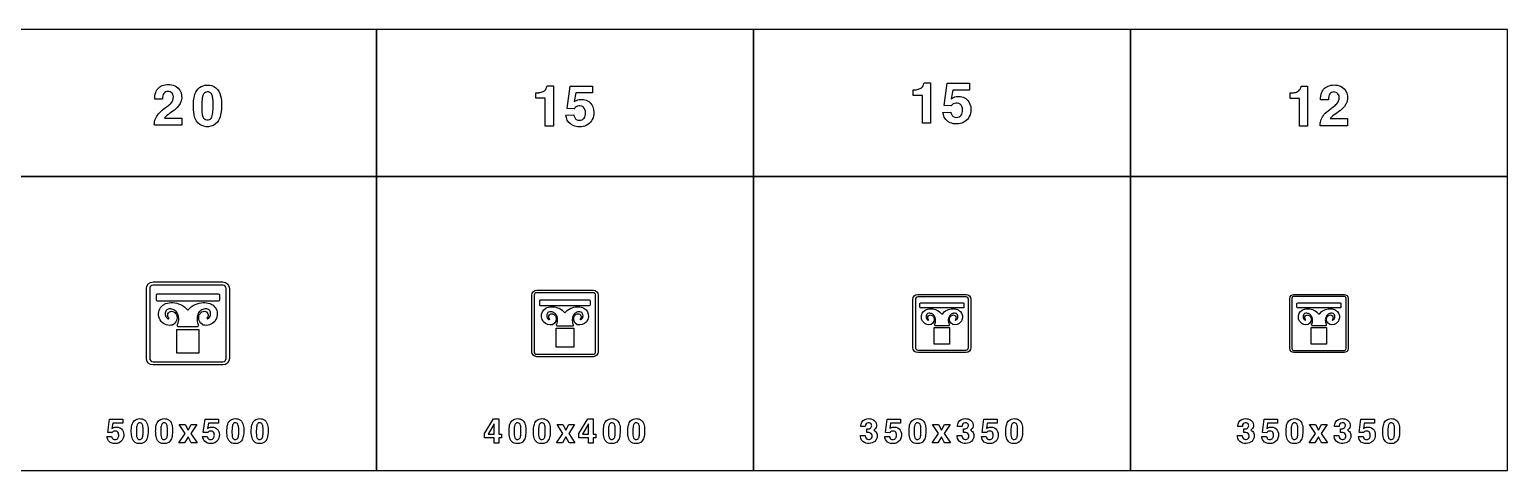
# Model space of a CAD drawing. Extents: x 0 to 18160, y 0 to 2655.
# Drawn here: x 9262 to 18160, y 0 to 2655 of the extents above; entities that cross this region are included whole.
import ezdxf

# ---------------------------------------------------------------- set-up
doc = ezdxf.new("R2010")
doc.units = 0
doc.header["$MEASUREMENT"] = 0

msp = doc.modelspace()

# ---------------------------------------------------------------- linework, layer by layer
for points in [[(9080, 1770), (11350, 1770), (11350, 2655), (9080, 2655)], [(11350, 1770), (13620, 1770), (13620, 2655), (11350, 2655)], [(13620, 1770), (15890, 1770), (15890, 2655), (13620, 2655)], [(15890, 1770), (18160, 1770), (18160, 2655), (15890, 2655)], [(9080, 0), (11350, 0), (11350, 1770), (9080, 1770)], [(11350, 0), (13620, 0), (13620, 1770), (11350, 1770)], [(13620, 0), (15890, 0), (15890, 1770), (13620, 1770)], [(15890, 0), (18160, 0), (18160, 1770), (15890, 1770)], [(10215, 849.746), (10281.1, 849.746), (10281.1, 707.237), (10215, 707.237), (10148.9, 707.237), (10148.9, 849.746)], [(12485, 856.797), (12537.9, 856.797), (12537.9, 742.79), (12485, 742.79), (12432.1, 742.79), (12432.1, 856.797)], [(14755, 860.322), (14801.2, 860.322), (14801.2, 760.566), (14755, 760.566), (14708.8, 760.566), (14708.8, 860.322)], [(17025, 860.322), (17071.2, 860.322), (17071.2, 760.566), (17025, 760.566), (16978.8, 760.566), (16978.8, 860.322)], [(10198.2, 221.797), (10163.1, 276.346), (10197.9, 276.346), (10216.2, 242.294), (10234.9, 276.346), (10269, 276.346), (10233.5, 222.318), (10270, 166.299), (10235.4, 166.299), (10215.6, 202.389), (10195.2, 166.299), (10161, 166.299)], [(12001, 222.096), (12055.2, 309.963), (12087.1, 309.963), (12087.1, 219.228), (12103.3, 219.228), (12103.3, 196.409), (12087.1, 196.409), (12087.1, 165.058), (12058.6, 165.058), (12058.6, 196.409), (12001, 196.409)], [(12058.6, 280.769), (12022.6, 219.228), (12058.6, 219.228)], [(12472.5, 221.797), (12437.4, 276.346), (12472.2, 276.346), (12490.5, 242.294), (12509.2, 276.346), (12543.3, 276.346), (12507.8, 222.318), (12544.3, 166.299), (12509.7, 166.299), (12489.9, 202.389), (12469.5, 166.299), (12435.3, 166.299)], [(12569, 222.114), (12623.3, 309.981), (12655.1, 309.981), (12655.1, 219.246), (12671.3, 219.246), (12671.3, 196.427), (12655.1, 196.427), (12655.1, 165.076), (12626.6, 165.076), (12626.6, 196.427), (12569, 196.427)], [(12626.6, 280.787), (12590.6, 219.246), (12626.6, 219.246)], [(14734.2, 221.783), (14699.1, 276.332), (14733.9, 276.332), (14752.1, 242.28), (14770.8, 276.333), (14805, 276.333), (14769.4, 222.304), (14806, 166.285), (14771.4, 166.285), (14751.6, 202.375), (14731.2, 166.285), (14697, 166.285)], [(17004.2, 221.783), (16969.1, 276.332), (17003.9, 276.332), (17022.1, 242.28), (17040.8, 276.333), (17075, 276.333), (17039.4, 222.304), (17076, 166.285), (17041.4, 166.285), (17021.6, 202.375), (17001.2, 166.285), (16967, 166.285)]]:
    msp.add_lwpolyline(points, close=True)
for points in [[(10012.9, 2078.85, -0.0640343), (10014.2, 2099.78, -0.161687), (10050, 2160.33, -0.0283718), (10091.8, 2192.71, 0.0545111), (10112.7, 2210.64, 0.192461), (10127.7, 2250.18, 0.234238), (10114.1, 2276.56, 0.196223), (10088.8, 2281.34, 0.252425), (10066.8, 2264.16, 0.0856617), (10062.7, 2247.14, 0.0202329), (10062, 2235.45), (10015.3, 2235.45, -0.0983795), (10021.4, 2276.76, -0.245047), (10067.6, 2319.89, -0.207102), (10144.5, 2311.55, -0.233443), (10177, 2259.22, -0.20961), (10158.8, 2195.04, -0.0785124), (10124.9, 2163.57, 0.0107372), (10089.1, 2137.78, 0.0665092), (10073.2, 2121.74), (10177.7, 2121.74), (10177.7, 2078.85)], [(10247.9, 2191.49, -0.0563084), (10253.9, 2254.33, -0.130301), (10276.1, 2298.12, -0.174843), (10317.9, 2319.53, -0.147552), (10371, 2312.9, -0.192146), (10407.8, 2269.73, -0.0833996), (10417.1, 2212.7, -0.0545507), (10412.1, 2141.92, -0.116773), (10393, 2097.85, -0.221099), (10338.1, 2070.16, -0.162564), (10286.7, 2082.68, -0.174743), (10255.4, 2128.1, -0.0640867), (10247.9, 2186.79)], [(12310.9, 2274.45), (12324.1, 2274.45, 0.0261527), (12330.1, 2275.12, 0.0824327), (12354.9, 2282.34, 0.211118), (12374.9, 2306.08, 0.0230957), (12377.6, 2315.99), (12415.7, 2315.99), (12415.7, 2074.01), (12367.1, 2074.01), (12367.1, 2241.03), (12310.9, 2241.03)], [(12491, 2139), (12538, 2140.78, 0.0452719), (12544.4, 2124.55, 0.0567733), (12549.1, 2117.67, 0.070207), (12553.5, 2114.2, 0.264984), (12589.6, 2112.3, 0.20748), (12607, 2135.41, 0.147389), (12605.8, 2173.44, 0.308532), (12576.4, 2194.85, 0.215743), (12546.7, 2184.62, 0.028781), (12541.3, 2178.38), (12498.7, 2180.39), (12516.5, 2315.07), (12650.5, 2315.07), (12650.5, 2273.2), (12550.1, 2273.2), (12541.1, 2221.19, -0.0211252), (12554.1, 2228.73, -0.121371), (12587.4, 2234.58, -0.244671), (12647.2, 2202.63, -0.173069), (12658.8, 2143.5, -0.256779), (12613.6, 2077.51, -0.199585), (12534, 2076.44, -0.245625), (12493.7, 2125.34, -0.0170062)], [(14580.9, 2291.94), (14594, 2291.94, 0.0261527), (14600.1, 2292.61, 0.0824327), (14624.9, 2299.84, 0.211118), (14644.9, 2323.58, 0.0230957), (14647.6, 2333.49), (14685.7, 2333.49), (14685.7, 2091.51), (14637.1, 2091.51), (14637.1, 2258.53), (14580.9, 2258.53)], [(14761, 2156.5), (14808, 2158.28, 0.0452719), (14814.4, 2142.04, 0.0567733), (14819.1, 2135.17, 0.070207), (14823.5, 2131.7, 0.264984), (14859.6, 2129.8, 0.20748), (14877, 2152.9, 0.147389), (14875.8, 2190.94, 0.308532), (14846.4, 2212.34, 0.215743), (14816.7, 2202.11, 0.028781), (14811.3, 2195.87), (14768.7, 2197.89), (14786.5, 2332.56), (14920.5, 2332.56), (14920.5, 2290.7), (14820.1, 2290.7), (14811.1, 2238.69, -0.0211252), (14824, 2246.23, -0.121371), (14857.4, 2252.08, -0.244671), (14917.2, 2220.12, -0.173069), (14928.7, 2161, -0.256779), (14883.6, 2095.01, -0.199585), (14804, 2093.94, -0.245625), (14763.7, 2142.83, -0.0170062)], [(16852.4, 2273.43), (16865.5, 2273.43, 0.0261527), (16871.5, 2274.1, 0.0824327), (16896.4, 2281.32, 0.211118), (16916.4, 2305.06, 0.0230957), (16919, 2314.97), (16957.1, 2314.97), (16957.1, 2072.99), (16908.5, 2072.99), (16908.5, 2240.01), (16852.4, 2240.01)], [(17032.5, 2075.98, -0.0640343), (17033.8, 2096.92, -0.161687), (17069.6, 2157.46, -0.0283718), (17111.4, 2189.85, 0.0545111), (17132.3, 2207.78, 0.192461), (17147.3, 2247.31, 0.234238), (17133.7, 2273.69, 0.196223), (17108.4, 2278.47, 0.252425), (17086.4, 2261.29, 0.0856617), (17082.3, 2244.27, 0.0202329), (17081.6, 2232.58), (17034.9, 2232.58, -0.0983795), (17041, 2273.89, -0.245047), (17087.1, 2317.02, -0.207102), (17164.1, 2308.69, -0.233443), (17196.6, 2256.36, -0.20961), (17178.4, 2192.18, -0.0785124), (17144.5, 2160.7, 0.0107372), (17108.7, 2134.91, 0.0665092), (17092.8, 2118.88), (17197.3, 2118.88), (17197.3, 2075.98)], [(10299.2, 2160.96, 0.0124589), (10299.8, 2154.64, 0.0668192), (10305.4, 2129.25, 0.615362), (10356.3, 2123.64, 0.0726881), (10361.7, 2136.67, 0.0588562), (10366.4, 2173.95, 0.0389037), (10364.8, 2240.94, 0.084671), (10358.2, 2264.28, 0.156013), (10346.8, 2276.44, 0.143208), (10331, 2279.4, 0.172584), (10315.3, 2273.2, 0.132565), (10305.3, 2257.64, 0.0498315), (10300.8, 2235.92, 0.0368731)], [(10005, 635, -0.414213), (9965, 675), (9965, 1095, -0.414213), (10005, 1135), (10425, 1135, -0.414213), (10465, 1095), (10465, 675, -0.414213), (10425, 635)], [(10005, 655), (10425, 655, 0.414213), (10445, 675), (10445, 1095, 0.414213), (10425, 1115), (10005, 1115, 0.414213), (9985, 1095), (9985, 675, 0.414213)], [(12315, 685, -0.414213), (12285, 715), (12285, 1055, -0.414213), (12315, 1085), (12655, 1085, -0.414213), (12685, 1055), (12685, 715, -0.414213), (12655, 685)], [(12315, 700), (12655, 700, 0.414213), (12670, 715), (12670, 1055, 0.414213), (12655, 1070), (12315, 1070, 0.414213), (12300, 1055), (12300, 715, 0.414213)], [(10215, 1062.76), (10397.6, 1062.76, -0.413734), (10404.8, 1055.63), (10404.8, 1025.84, -0.413705), (10397.6, 1018.7), (10215, 1018.7), (10032.4, 1018.7, -0.413705), (10025.2, 1025.84), (10025.2, 1055.63, -0.413734), (10032.4, 1062.76)], [(10215, 964.54, -0.116378), (10259.4, 999.378, -0.10322), (10306.7, 1010.68, -0.0850337), (10347.8, 1005.11, -0.0331284), (10358.6, 1000.12, -0.2923), (10391.7, 934.855, -0.141222), (10376.2, 897.893, -0.290741), (10307.9, 875.858, -0.392355), (10283.7, 937.559, -0.0552671), (10289.1, 945.402, -0.0946831), (10299.7, 954.873, -0.670391), (10336.2, 929.602, -0.0974226), (10332.9, 922.773, 0.0588789), (10330.7, 919.2, 0.919445), (10335, 913.938, 0.0476419), (10340.1, 917.893, 0.217203), (10351.9, 943.045, 0.15989), (10345.7, 963.435, 0.119607), (10338.3, 970.063, 0.133175), (10317.9, 973.02, 0.135542), (10293.7, 963.865, 0.152632), (10276.8, 942.426, 0.059858), (10272.9, 931.292, 0.0141062), (10270.9, 924.9, 0.110106), (10273.2, 888.448), (10276.7, 878.088, 0.0102439), (10277.2, 876.863, -0.562342), (10269.2, 863.888), (10215, 863.888), (10160.8, 863.888, -0.562342), (10152.8, 876.863, 0.0102439), (10153.3, 878.088), (10156.8, 888.448, 0.110106), (10159.1, 924.9, 0.0141062), (10157.1, 931.292, 0.059858), (10153.2, 942.426, 0.152632), (10136.3, 963.865, 0.135542), (10112.1, 973.02, 0.133175), (10091.7, 970.063, 0.119607), (10084.3, 963.435, 0.15989), (10078.1, 943.045, 0.217203), (10089.9, 917.893, 0.0476419), (10095, 913.938, 0.919445), (10099.3, 919.2, 0.0588789), (10097.1, 922.773, -0.0974226), (10093.8, 929.602, -0.670391), (10130.3, 954.873, -0.0946831), (10140.9, 945.402, -0.0552671), (10146.3, 937.559, -0.392355), (10122.1, 875.858, -0.290741), (10053.8, 897.893, -0.141222), (10038.3, 934.855, -0.2923), (10071.4, 1000.12, -0.0331284), (10082.2, 1005.11, -0.0850337), (10123.3, 1010.68, -0.10322), (10170.6, 999.378, -0.116378)], [(12485, 1027.21), (12631.1, 1027.21, -0.413734), (12636.8, 1021.5), (12636.8, 997.67, -0.413705), (12631.1, 991.96), (12485, 991.96), (12338.9, 991.96, -0.413705), (12333.2, 997.67), (12333.2, 1021.5, -0.413734), (12338.9, 1027.21)], [(12485, 948.632, -0.116378), (12520.5, 976.502, -0.10322), (12558.4, 985.544, -0.0850337), (12591.3, 981.09, -0.0331284), (12599.9, 977.094, -0.2923), (12626.4, 924.884, -0.141222), (12614, 895.315, -0.290741), (12559.4, 877.686, -0.392355), (12540, 927.047, -0.0552671), (12544.3, 933.322, -0.0946831), (12552.8, 940.898, -0.670391), (12582, 920.681, -0.0974226), (12579.3, 915.218, 0.0588789), (12577.6, 912.36, 0.919445), (12581, 908.15, 0.0476419), (12585.1, 911.314, 0.217203), (12594.5, 931.436, 0.15989), (12589.6, 947.748, 0.119607), (12583.7, 953.051, 0.133175), (12567.3, 955.416, 0.135542), (12548, 948.092, 0.152632), (12534.5, 930.941, 0.059858), (12531.3, 922.034, 0.0141062), (12529.7, 916.92, 0.110106), (12531.6, 887.758), (12534.4, 879.47, 0.0102439), (12534.8, 878.491, -0.562342), (12528.4, 868.111), (12485, 868.111), (12441.6, 868.111, -0.562342), (12435.2, 878.491, 0.0102439), (12435.6, 879.47), (12438.4, 887.758, 0.110106), (12440.3, 916.92, 0.0141062), (12438.7, 922.034, 0.059858), (12435.5, 930.941, 0.152632), (12422, 948.092, 0.135542), (12402.7, 955.416, 0.133175), (12386.3, 953.051, 0.119607), (12380.4, 947.748, 0.15989), (12375.5, 931.436, 0.217203), (12384.9, 911.314, 0.0476419), (12389, 908.15, 0.919445), (12392.4, 912.36, 0.0588789), (12390.7, 915.218, -0.0974226), (12388, 920.681, -0.670391), (12417.2, 940.898, -0.0946831), (12425.7, 933.322, -0.0552671), (12430, 927.047, -0.392355), (12410.6, 877.686, -0.290741), (12356, 895.315, -0.141222), (12343.6, 924.884, -0.2923), (12370.1, 977.094, -0.0331284), (12378.7, 981.09, -0.0850337), (12411.6, 985.544, -0.10322), (12449.5, 976.502, -0.116378)], [(14610, 710, -0.414213), (14580, 740), (14580, 1030, -0.414213), (14610, 1060), (14900, 1060, -0.414213), (14930, 1030), (14930, 740, -0.414213), (14900, 710)], [(14610, 725), (14900, 725, 0.414213), (14915, 740), (14915, 1030, 0.414213), (14900, 1045), (14610, 1045, 0.414213), (14595, 1030), (14595, 740, 0.414213)], [(14755, 1009.43), (14882.9, 1009.43, -0.413734), (14887.8, 1004.44), (14887.8, 983.586, -0.413705), (14882.9, 978.59), (14755, 978.59), (14627.1, 978.59, -0.413705), (14622.2, 983.586), (14622.2, 1004.44, -0.413734), (14627.1, 1009.43)], [(16874, 710, -0.414213), (16850, 734), (16850, 1036, -0.414213), (16874, 1060), (17176, 1060, -0.414213), (17200, 1036), (17200, 734, -0.414213), (17176, 710)], [(16874, 722), (17176, 722, 0.414213), (17188, 734), (17188, 1036, 0.414213), (17176, 1048), (16874, 1048, 0.414213), (16862, 1036), (16862, 734, 0.414213)], [(17025, 1009.43), (17152.9, 1009.43, -0.413734), (17157.8, 1004.44), (17157.8, 983.586, -0.413705), (17152.9, 978.59), (17025, 978.59), (16897.1, 978.59, -0.413705), (16892.2, 983.586), (16892.2, 1004.44, -0.413734), (16897.1, 1009.43)], [(14755, 940.678, -0.116378), (14786.1, 965.065, -0.10322), (14819.2, 972.976, -0.0850337), (14848, 969.079, -0.0331284), (14855.5, 965.583, -0.2923), (14878.7, 919.899, -0.141222), (14867.9, 894.025, -0.290741), (14820.1, 878.601, -0.392355), (14803.1, 921.791, -0.0552671), (14806.9, 927.281, -0.0946831), (14814.3, 933.911, -0.670391), (14839.9, 916.221, -0.0974226), (14837.5, 911.441, 0.0588789), (14836, 908.94, 0.919445), (14839, 905.256, 0.0476419), (14842.6, 908.025, 0.217203), (14850.8, 925.631, 0.15989), (14846.5, 939.904, 0.119607), (14841.3, 944.545, 0.133175), (14827, 946.614, 0.135542), (14810.1, 940.206, 0.152632), (14798.3, 925.198, 0.059858), (14795.5, 917.404, 0.0141062), (14794.1, 912.93, 0.110106), (14795.8, 887.414), (14798.2, 880.162, 0.0102439), (14798.5, 879.304, -0.562342), (14793, 870.222), (14755, 870.222), (14717, 870.222, -0.562342), (14711.5, 879.304, 0.0102439), (14711.8, 880.162), (14714.2, 887.414, 0.110106), (14715.9, 912.93, 0.0141062), (14714.5, 917.404, 0.059858), (14711.7, 925.198, 0.152632), (14699.9, 940.206, 0.135542), (14683, 946.614, 0.133175), (14668.7, 944.545, 0.119607), (14663.5, 939.904, 0.15989), (14659.2, 925.631, 0.217203), (14667.4, 908.025, 0.0476419), (14671, 905.256, 0.919445), (14674, 908.94, 0.0588789), (14672.5, 911.441, -0.0974226), (14670.1, 916.221, -0.670391), (14695.7, 933.911, -0.0946831), (14703.1, 927.281, -0.0552671), (14706.9, 921.791, -0.392355), (14689.9, 878.601, -0.290741), (14642.1, 894.025, -0.141222), (14631.3, 919.899, -0.2923), (14654.5, 965.583, -0.0331284), (14662, 969.079, -0.0850337), (14690.8, 972.976, -0.10322), (14723.9, 965.065, -0.116378)], [(17025, 940.678, -0.116378), (17056.1, 965.065, -0.10322), (17089.2, 972.976, -0.0850337), (17118, 969.079, -0.0331284), (17125.5, 965.583, -0.2923), (17148.7, 919.899, -0.141222), (17137.9, 894.025, -0.290741), (17090.1, 878.601, -0.392355), (17073.1, 921.791, -0.0552671), (17076.9, 927.281, -0.0946831), (17084.3, 933.911, -0.670391), (17109.9, 916.221, -0.0974226), (17107.5, 911.441, 0.0588789), (17106, 908.94, 0.919445), (17109, 905.256, 0.0476419), (17112.6, 908.025, 0.217203), (17120.8, 925.631, 0.15989), (17116.5, 939.904, 0.119607), (17111.3, 944.545, 0.133175), (17097, 946.614, 0.135542), (17080.1, 940.206, 0.152632), (17068.3, 925.198, 0.059858), (17065.5, 917.404, 0.0141062), (17064.1, 912.93, 0.110106), (17065.8, 887.414), (17068.2, 880.162, 0.0102439), (17068.5, 879.304, -0.562342), (17063, 870.222), (17025, 870.222), (16987, 870.222, -0.562342), (16981.5, 879.304, 0.0102439), (16981.8, 880.162), (16984.2, 887.414, 0.110106), (16985.9, 912.93, 0.0141062), (16984.5, 917.404, 0.059858), (16981.7, 925.198, 0.152632), (16969.9, 940.206, 0.135542), (16953, 946.614, 0.133175), (16938.7, 944.545, 0.119607), (16933.5, 939.904, 0.15989), (16929.2, 925.631, 0.217203), (16937.4, 908.025, 0.0476419), (16941, 905.256, 0.919445), (16944, 908.94, 0.0588789), (16942.5, 911.441, -0.0974226), (16940.1, 916.221, -0.670391), (16965.7, 933.911, -0.0946831), (16973.1, 927.281, -0.0552671), (16976.9, 921.791, -0.392355), (16959.9, 878.601, -0.290741), (16912.1, 894.025, -0.141222), (16901.3, 919.899, -0.2923), (16924.5, 965.583, -0.0331284), (16932, 969.079, -0.0850337), (16960.8, 972.976, -0.10322), (16993.9, 965.065, -0.116378)], [(9727.75, 203.882), (9755.92, 204.948, 0.0452719), (9759.76, 195.209, 0.0567733), (9762.6, 191.086, 0.070207), (9765.26, 189, 0.264984), (9786.87, 187.863, 0.20748), (9797.32, 201.726, 0.147389), (9796.63, 224.545, 0.308532), (9779, 237.389, 0.215743), (9761.13, 231.252, 0.028781), (9757.91, 227.507), (9732.34, 228.716), (9743.03, 309.522), (9823.46, 309.522), (9823.46, 284.403), (9763.2, 284.403), (9757.82, 253.195, -0.0211252), (9765.57, 257.721, -0.121371), (9785.57, 261.228, -0.244671), (9821.44, 242.057, -0.173069), (9828.39, 206.583, -0.256779), (9801.28, 166.986, -0.199585), (9753.55, 166.346, -0.245625), (9729.38, 195.683, -0.0170062)], [(9874.18, 234.284, -0.0563084), (9877.8, 271.986, -0.130301), (9891.12, 298.265, -0.174843), (9916.22, 311.109, -0.147552), (9948.09, 307.128, -0.192146), (9970.17, 281.228, -0.0833996), (9975.72, 247.01, -0.0545507), (9972.71, 204.545, -0.116773), (9961.26, 178.1, -0.221099), (9928.35, 161.488, -0.162564), (9897.47, 169, -0.174743), (9878.71, 196.251, -0.0640867), (9874.23, 231.464)], [(9905.01, 215.967, 0.0124589), (9905.32, 212.175, 0.0668192), (9908.68, 196.938, 0.615362), (9939.23, 193.574, 0.0726881), (9942.5, 201.393, 0.0588562), (9945.32, 223.763, 0.0389037), (9944.34, 263.953, 0.084671), (9940.39, 277.957, 0.156013), (9933.52, 285.256, 0.143208), (9924.08, 287.033, 0.172584), (9914.63, 283.313, 0.132565), (9908.66, 273.976, 0.0498315), (9905.93, 260.943, 0.0368731)], [(10020.9, 234.284, -0.0563084), (10024.6, 271.986, -0.130301), (10037.9, 298.265, -0.174843), (10063, 311.109, -0.147552), (10094.8, 307.128, -0.192146), (10116.9, 281.227, -0.0833996), (10122.5, 247.009, -0.0545507), (10119.5, 204.545, -0.116773), (10108, 178.1, -0.221099), (10075.1, 161.488, -0.162564), (10044.2, 169, -0.174743), (10025.5, 196.251, -0.0640867), (10021, 231.465)], [(10051.8, 215.967, 0.0124589), (10052.1, 212.175, 0.0668192), (10055.4, 196.938, 0.615362), (10086, 193.574, 0.0726881), (10089.2, 201.393, 0.0588562), (10092.1, 223.763, 0.0389037), (10091.1, 263.953, 0.084671), (10087.1, 277.957, 0.156013), (10080.3, 285.256, 0.143208), (10070.8, 287.033, 0.172584), (10061.4, 283.313, 0.132565), (10055.4, 273.976, 0.0498315), (10052.7, 260.943, 0.0368731)], [(10303.3, 203.891), (10331.5, 204.957, 0.0452719), (10335.3, 195.218, 0.0567733), (10338.2, 191.095, 0.070207), (10340.8, 189.009, 0.264984), (10362.4, 187.872, 0.20748), (10372.9, 201.735, 0.147389), (10372.2, 224.554, 0.308532), (10354.6, 237.398, 0.215743), (10336.7, 231.261, 0.028781), (10333.5, 227.517), (10307.9, 228.725), (10318.6, 309.531), (10399, 309.531), (10399, 284.412), (10338.8, 284.412), (10333.4, 253.204, -0.0211252), (10341.1, 257.73, -0.121371), (10361.1, 261.237, -0.244671), (10397, 242.066, -0.173069), (10404, 206.592, -0.256779), (10376.8, 166.995, -0.199585), (10329.1, 166.355, -0.245625), (10305, 195.692, -0.0170062)], [(10449.7, 234.285, -0.0563084), (10453.4, 271.986, -0.130301), (10466.7, 298.266, -0.174843), (10491.8, 311.109, -0.147552), (10523.7, 307.128, -0.192146), (10545.7, 281.228, -0.0833996), (10551.3, 247.01, -0.0545507), (10548.3, 204.545, -0.116773), (10536.8, 178.1, -0.221099), (10503.9, 161.488, -0.162564), (10473, 169, -0.174743), (10454.3, 196.251, -0.0640867), (10449.8, 231.465)], [(10480.6, 215.967, 0.0124589), (10480.9, 212.176, 0.0668192), (10484.3, 196.939, 0.615362), (10514.8, 193.574, 0.0726881), (10518.1, 201.394, 0.0588562), (10520.9, 223.763, 0.0389037), (10519.9, 263.953, 0.084671), (10516, 277.958, 0.156013), (10509.1, 285.256, 0.143208), (10499.7, 287.033, 0.172584), (10490.2, 283.313, 0.132565), (10484.2, 273.977, 0.0498315), (10481.5, 260.943, 0.0368731)], [(10596.5, 234.275, -0.0563084), (10600.1, 271.977, -0.130301), (10613.4, 298.256, -0.174843), (10638.5, 311.1, -0.147552), (10670.4, 307.119, -0.192146), (10692.5, 281.219, -0.0833996), (10698, 247.001, -0.0545507), (10695, 204.536, -0.116773), (10683.6, 178.091, -0.221099), (10650.7, 161.479, -0.162564), (10619.8, 168.991, -0.174743), (10601, 196.242, -0.0640867), (10596.5, 231.455)], [(10627.3, 215.958, 0.0124589), (10627.6, 212.166, 0.0668192), (10631, 196.929, 0.615362), (10661.5, 193.565, 0.0726881), (10664.8, 201.384, 0.0588562), (10667.6, 223.754, 0.0389037), (10666.7, 263.944, 0.084671), (10662.7, 277.948, 0.156013), (10655.8, 285.247, 0.143208), (10646.4, 287.024, 0.172584), (10636.9, 283.304, 0.132565), (10631, 273.967, 0.0498315), (10628.2, 260.934, 0.0368731)], [(12148.5, 234.285, -0.0563084), (12152.1, 271.986, -0.130301), (12165.4, 298.266, -0.174843), (12190.5, 311.109, -0.147552), (12222.4, 307.128, -0.192146), (12244.5, 281.228, -0.0833996), (12250, 247.01, -0.0545507), (12247, 204.545, -0.116773), (12235.6, 178.1, -0.221099), (12202.7, 161.489, -0.162564), (12171.8, 169, -0.174743), (12153, 196.252, -0.0640867), (12148.5, 231.465)], [(12179.3, 215.967, 0.0124589), (12179.6, 212.176, 0.0668192), (12183, 196.939, 0.615362), (12213.5, 193.574, 0.0726881), (12216.8, 201.394, 0.0588562), (12219.6, 223.763, 0.0389037), (12218.6, 263.953, 0.084671), (12214.7, 277.958, 0.156013), (12207.8, 285.256, 0.143208), (12198.4, 287.034, 0.172584), (12188.9, 283.313, 0.132565), (12183, 273.977, 0.0498315), (12180.2, 260.943, 0.0368731)], [(12295.2, 234.285, -0.0563084), (12298.9, 271.986, -0.130301), (12312.2, 298.266, -0.174843), (12337.3, 311.109, -0.147552), (12369.1, 307.128, -0.192146), (12391.2, 281.228, -0.0833996), (12396.8, 247.01, -0.0545507), (12393.8, 204.545, -0.116773), (12382.3, 178.1, -0.221099), (12349.4, 161.489, -0.162564), (12318.5, 169.001, -0.174743), (12299.8, 196.252, -0.0640867), (12295.3, 231.465)], [(12326.1, 215.967, 0.0124589), (12326.4, 212.176, 0.0668192), (12329.7, 196.939, 0.615362), (12360.3, 193.574, 0.0726881), (12363.5, 201.394, 0.0588562), (12366.4, 223.763, 0.0389037), (12365.4, 263.953, 0.084671), (12361.4, 277.958, 0.156013), (12354.6, 285.256, 0.143208), (12345.1, 287.034, 0.172584), (12335.7, 283.313, 0.132565), (12329.7, 273.977, 0.0498315), (12327, 260.943, 0.0368731)], [(12716.5, 234.285, -0.0563084), (12720.1, 271.986, -0.130301), (12733.4, 298.265, -0.174843), (12758.5, 311.109, -0.147552), (12790.4, 307.128, -0.192146), (12812.5, 281.228, -0.0833996), (12818, 247.01, -0.0545507), (12815, 204.545, -0.116773), (12803.6, 178.1, -0.221099), (12770.7, 161.488, -0.162564), (12739.8, 169, -0.174743), (12721, 196.251, -0.0640867), (12716.5, 231.465)], [(12747.3, 215.967, 0.0124589), (12747.6, 212.176, 0.0668192), (12751, 196.939, 0.615362), (12781.5, 193.574, 0.0726881), (12784.8, 201.394, 0.0588562), (12787.6, 223.763, 0.0389037), (12786.7, 263.953, 0.084671), (12782.7, 277.957, 0.156013), (12775.8, 285.256, 0.143208), (12766.4, 287.033, 0.172584), (12757, 283.313, 0.132565), (12751, 273.976, 0.0498315), (12748.3, 260.943, 0.0368731)], [(12863.2, 234.275, -0.0563084), (12866.9, 271.977, -0.130301), (12880.2, 298.256, -0.174843), (12905.3, 311.1, -0.147552), (12937.2, 307.119, -0.192146), (12959.2, 281.218, -0.0833996), (12964.8, 247, -0.0545507), (12961.8, 204.536, -0.116773), (12950.3, 178.091, -0.221099), (12917.4, 161.479, -0.162564), (12886.5, 168.991, -0.174743), (12867.8, 196.242, -0.0640867), (12863.3, 231.455)], [(12894.1, 215.958, 0.0124589), (12894.4, 212.166, 0.0668192), (12897.8, 196.929, 0.615362), (12928.3, 193.565, 0.0726881), (12931.6, 201.384, 0.0588562), (12934.4, 223.754, 0.0389037), (12933.4, 263.944, 0.084671), (12929.5, 277.948, 0.156013), (12922.6, 285.247, 0.143208), (12913.2, 287.024, 0.172584), (12903.7, 283.304, 0.132565), (12897.7, 273.967, 0.0498315), (12895, 260.934, 0.0368731)], [(14264.9, 210.618), (14292.7, 210.618, 0.0411845), (14294, 201.495, 0.335066), (14312.3, 186.329, 0.276505), (14331.4, 195.049, 0.158203), (14334.8, 207.49, 0.0878221), (14333, 217.04, 0.217575), (14321.9, 227.158, 0.0882727), (14309.1, 229.03), (14302.7, 229.03), (14302.7, 250.192, 0.0282129), (14314.4, 250.547, 0.50028), (14330.6, 277.846, 0.235001), (14319.5, 286.874, 0.165496), (14304.1, 285.5, 0.220849), (14295.5, 275.571, 0.055705), (14293.8, 264.647), (14266.9, 264.647, -0.0488003), (14268, 278.201, -0.30773), (14302.6, 310.902, -0.146685), (14338.2, 307.348, -0.469869), (14354.2, 251.684, -0.0891152), (14346.9, 244.623), (14344.4, 242.822, -0.0245333), (14351.1, 238.983, -0.202429), (14364.5, 216.969, -0.422325), (14326.8, 163.296, -0.154301), (14288.4, 167.609, -0.287878), (14265, 204.03, -0.0143877)], [(14410.5, 203.85), (14438.6, 204.916, 0.0452719), (14442.5, 195.177, 0.0567733), (14445.3, 191.054, 0.070207), (14448, 188.968, 0.264984), (14469.6, 187.831, 0.20748), (14480, 201.694, 0.147389), (14479.4, 224.513, 0.308532), (14461.7, 237.357, 0.215743), (14443.9, 231.219, 0.028781), (14440.6, 227.475), (14415.1, 228.684), (14425.7, 309.49), (14506.2, 309.49), (14506.2, 284.371), (14445.9, 284.371), (14440.5, 253.163, -0.0211252), (14448.3, 257.689, -0.121371), (14468.3, 261.196, -0.244671), (14504.2, 242.025, -0.173069), (14511.1, 206.551, -0.256779), (14484, 166.954, -0.199585), (14436.3, 166.314, -0.245625), (14412.1, 195.651, -0.0170062)], [(14556.9, 234.262, -0.0563084), (14560.5, 271.963, -0.130301), (14573.8, 298.243, -0.174843), (14598.9, 311.086, -0.147552), (14630.8, 307.105, -0.192146), (14652.9, 281.205, -0.0833996), (14658.4, 246.987, -0.0545507), (14655.4, 204.522, -0.116773), (14644, 178.077, -0.221099), (14611.1, 161.466, -0.162564), (14580.2, 168.977, -0.174743), (14561.4, 196.229, -0.0640867), (14556.9, 231.442)], [(14587.7, 215.944, 0.0124589), (14588, 212.153, 0.0668192), (14591.4, 196.916, 0.615362), (14621.9, 193.551, 0.0726881), (14625.2, 201.371, 0.0588562), (14628, 223.741, 0.0389037), (14627.1, 263.93, 0.084671), (14623.1, 277.935, 0.156013), (14616.2, 285.233, 0.143208), (14606.8, 287.011, 0.172584), (14597.3, 283.29, 0.132565), (14591.4, 273.954, 0.0498315), (14588.7, 260.921, 0.0368731)], [(14847.3, 210.654), (14875.2, 210.654, 0.0411845), (14876.4, 201.531, 0.335066), (14894.7, 186.365, 0.276505), (14913.9, 195.086, 0.158203), (14917.2, 207.527, 0.0878221), (14915.4, 217.076, 0.217575), (14904.3, 227.195, 0.0882727), (14891.6, 229.067), (14885.1, 229.067), (14885.1, 250.228, 0.0282129), (14896.8, 250.583, 0.50028), (14913, 277.882, 0.235001), (14901.9, 286.91, 0.165496), (14886.5, 285.536, 0.220849), (14878, 275.607, 0.055705), (14876.2, 264.683), (14849.4, 264.683, -0.0488003), (14850.4, 278.237, -0.30773), (14885, 310.939, -0.146685), (14920.7, 307.384, -0.469869), (14936.6, 251.721, -0.0891152), (14929.4, 244.659), (14926.8, 242.858, -0.0245333), (14933.5, 239.019, -0.202429), (14946.9, 217.005, -0.422325), (14909.3, 163.332, -0.154301), (14870.8, 167.645, -0.287878), (14847.4, 204.067, -0.0143877)], [(14992.9, 203.886), (15021.1, 204.953, 0.0452719), (15024.9, 195.213, 0.0567733), (15027.8, 191.09, 0.070207), (15030.4, 189.005, 0.264984), (15052, 187.867, 0.20748), (15062.5, 201.73, 0.147389), (15061.8, 224.55, 0.308532), (15044.2, 237.393, 0.215743), (15026.3, 231.256, 0.028781), (15023.1, 227.512), (14997.5, 228.72), (15008.2, 309.526), (15088.6, 309.526), (15088.6, 284.408), (15028.3, 284.408), (15023, 253.199, -0.0211252), (15030.7, 257.725, -0.121371), (15050.7, 261.232, -0.244671), (15086.6, 242.062, -0.173069), (15093.5, 206.588, -0.256779), (15066.4, 166.991, -0.199585), (15018.7, 166.351, -0.245625), (14994.5, 195.687, -0.0170062)], [(15139.3, 234.299, -0.0563084), (15143, 272, -0.130301), (15156.3, 298.28, -0.174843), (15181.4, 311.123, -0.147552), (15213.2, 307.142, -0.192146), (15235.3, 281.242, -0.0833996), (15240.9, 247.024, -0.0545507), (15237.9, 204.559, -0.116773), (15226.4, 178.114, -0.221099), (15193.5, 161.502, -0.162564), (15162.6, 169.014, -0.174743), (15143.9, 196.265, -0.0640867), (15139.4, 231.479)], [(15170.2, 215.981, 0.0124589), (15170.5, 212.19, 0.0668192), (15173.8, 196.953, 0.615362), (15204.4, 193.588, 0.0726881), (15207.6, 201.408, 0.0588562), (15210.5, 223.777, 0.0389037), (15209.5, 263.967, 0.084671), (15205.5, 277.972, 0.156013), (15198.7, 285.27, 0.143208), (15189.2, 287.047, 0.172584), (15179.8, 283.327, 0.132565), (15173.8, 273.99, 0.0498315), (15171.1, 260.957, 0.0368731)], [(16534.9, 210.618), (16562.7, 210.618, 0.0411845), (16564, 201.495, 0.335066), (16582.3, 186.329, 0.276505), (16601.4, 195.049, 0.158203), (16604.8, 207.49, 0.0878221), (16603, 217.04, 0.217575), (16591.9, 227.158, 0.0882727), (16579.1, 229.03), (16572.7, 229.03), (16572.7, 250.192, 0.0282129), (16584.4, 250.547, 0.50028), (16600.6, 277.846, 0.235001), (16589.5, 286.874, 0.165496), (16574.1, 285.5, 0.220849), (16565.5, 275.571, 0.055705), (16563.8, 264.647), (16536.9, 264.647, -0.0488003), (16538, 278.201, -0.30773), (16572.6, 310.902, -0.146685), (16608.2, 307.348, -0.469869), (16624.2, 251.684, -0.0891152), (16616.9, 244.623), (16614.4, 242.822, -0.0245333), (16621.1, 238.983, -0.202429), (16634.5, 216.969, -0.422325), (16596.8, 163.296, -0.154301), (16558.4, 167.609, -0.287878), (16535, 204.03, -0.0143877)], [(16680.5, 203.85), (16708.6, 204.916, 0.0452719), (16712.5, 195.177, 0.0567733), (16715.3, 191.054, 0.070207), (16718, 188.968, 0.264984), (16739.6, 187.831, 0.20748), (16750, 201.694, 0.147389), (16749.4, 224.513, 0.308532), (16731.7, 237.357, 0.215743), (16713.9, 231.219, 0.028781), (16710.6, 227.475), (16685.1, 228.684), (16695.7, 309.49), (16776.2, 309.49), (16776.2, 284.371), (16715.9, 284.371), (16710.5, 253.163, -0.0211252), (16718.3, 257.689, -0.121371), (16738.3, 261.196, -0.244671), (16774.2, 242.025, -0.173069), (16781.1, 206.551, -0.256779), (16754, 166.954, -0.199585), (16706.3, 166.314, -0.245625), (16682.1, 195.651, -0.0170062)], [(16826.9, 234.262, -0.0563084), (16830.5, 271.963, -0.130301), (16843.8, 298.243, -0.174843), (16868.9, 311.086, -0.147552), (16900.8, 307.105, -0.192146), (16922.9, 281.205, -0.0833996), (16928.4, 246.987, -0.0545507), (16925.4, 204.522, -0.116773), (16914, 178.077, -0.221099), (16881.1, 161.466, -0.162564), (16850.2, 168.977, -0.174743), (16831.4, 196.229, -0.0640867), (16826.9, 231.442)], [(16857.7, 215.944, 0.0124589), (16858, 212.153, 0.0668192), (16861.4, 196.916, 0.615362), (16891.9, 193.551, 0.0726881), (16895.2, 201.371, 0.0588562), (16898, 223.741, 0.0389037), (16897.1, 263.93, 0.084671), (16893.1, 277.935, 0.156013), (16886.2, 285.233, 0.143208), (16876.8, 287.011, 0.172584), (16867.3, 283.29, 0.132565), (16861.4, 273.954, 0.0498315), (16858.7, 260.921, 0.0368731)], [(17117.3, 210.654), (17145.2, 210.654, 0.0411845), (17146.4, 201.531, 0.335066), (17164.7, 186.365, 0.276505), (17183.9, 195.086, 0.158203), (17187.2, 207.527, 0.0878221), (17185.4, 217.076, 0.217575), (17174.3, 227.195, 0.0882727), (17161.6, 229.067), (17155.1, 229.067), (17155.1, 250.228, 0.0282129), (17166.8, 250.583, 0.50028), (17183, 277.882, 0.235001), (17171.9, 286.91, 0.165496), (17156.5, 285.536, 0.220849), (17148, 275.607, 0.055705), (17146.3, 264.683), (17119.4, 264.683, -0.0488003), (17120.4, 278.237, -0.30773), (17155, 310.939, -0.146685), (17190.7, 307.384, -0.469869), (17206.6, 251.721, -0.0891152), (17199.4, 244.659), (17196.8, 242.858, -0.0245333), (17203.5, 239.019, -0.202429), (17216.9, 217.005, -0.422325), (17179.3, 163.332, -0.154301), (17140.8, 167.645, -0.287878), (17117.4, 204.067, -0.0143877)], [(17262.9, 203.886), (17291.1, 204.953, 0.0452719), (17294.9, 195.213, 0.0567733), (17297.8, 191.09, 0.070207), (17300.4, 189.005, 0.264984), (17322, 187.867, 0.20748), (17332.5, 201.73, 0.147389), (17331.8, 224.55, 0.308532), (17314.2, 237.393, 0.215743), (17296.3, 231.256, 0.028781), (17293.1, 227.512), (17267.5, 228.72), (17278.2, 309.526), (17358.6, 309.526), (17358.6, 284.408), (17298.3, 284.408), (17293, 253.199, -0.0211252), (17300.7, 257.725, -0.121371), (17320.7, 261.232, -0.244671), (17356.6, 242.062, -0.173069), (17363.5, 206.588, -0.256779), (17336.4, 166.991, -0.199585), (17288.7, 166.351, -0.245625), (17264.5, 195.687, -0.0170062)], [(17409.3, 234.299, -0.0563084), (17413, 272, -0.130301), (17426.3, 298.28, -0.174843), (17451.4, 311.123, -0.147552), (17483.2, 307.142, -0.192146), (17505.3, 281.242, -0.0833996), (17510.9, 247.024, -0.0545507), (17507.9, 204.559, -0.116773), (17496.4, 178.114, -0.221099), (17463.5, 161.502, -0.162564), (17432.6, 169.014, -0.174743), (17413.9, 196.265, -0.0640867), (17409.4, 231.479)], [(17440.2, 215.981, 0.0124589), (17440.5, 212.19, 0.0668192), (17443.8, 196.953, 0.615362), (17474.4, 193.588, 0.0726881), (17477.6, 201.408, 0.0588562), (17480.5, 223.777, 0.0389037), (17479.5, 263.967, 0.084671), (17475.5, 277.972, 0.156013), (17468.7, 285.27, 0.143208), (17459.2, 287.047, 0.172584), (17449.8, 283.327, 0.132565), (17443.8, 273.99, 0.0498315), (17441.1, 260.957, 0.0368731)]]:
    msp.add_lwpolyline(points, format="xyb", close=True)

doc.saveas('drawing.dxf')
